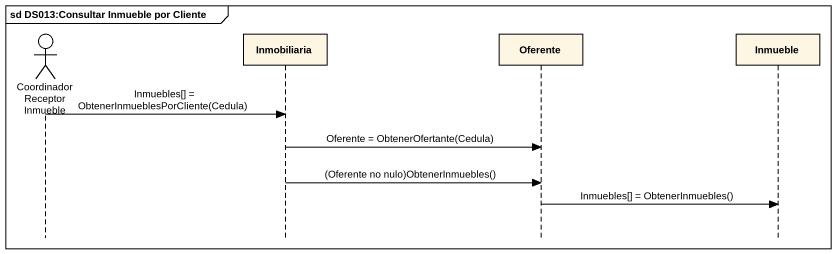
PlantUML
@startuml
mainframe sd DS013:Consultar Inmueble por Cliente
hide footbox
actor "Coordinador Receptor Inmueble" as Coordinador_Receptor
participant Inmobiliaria
participant Oferente
participant Inmueble

Coordinador_Receptor -> Inmobiliaria : Inmuebles[] = ObtenerInmueblesPorCliente(Cedula)
Inmobiliaria -> Oferente : Oferente = ObtenerOfertante(Cedula)
Inmobiliaria -> Oferente : (Oferente no nulo)ObtenerInmuebles()
Oferente -> Inmueble : Inmuebles[] = ObtenerInmuebles()
@enduml
